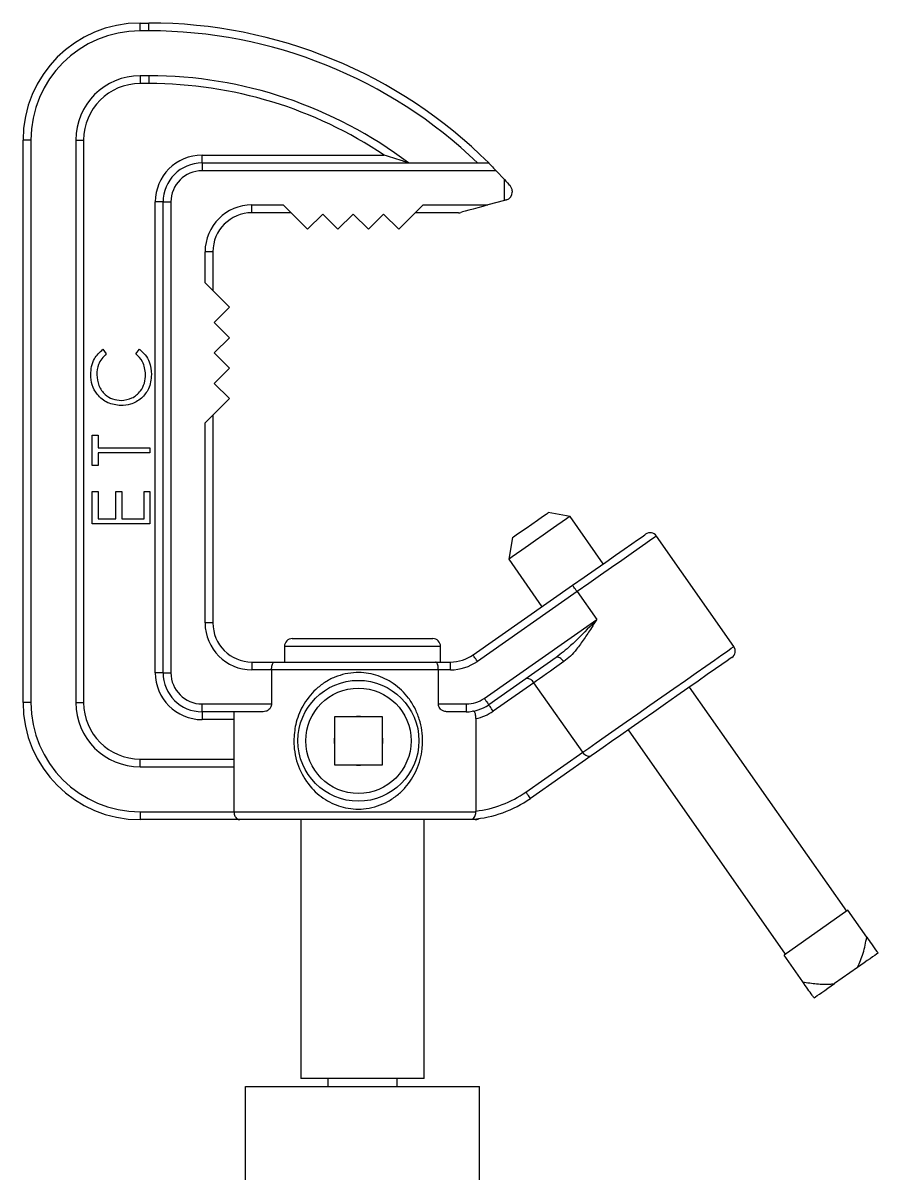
# Model space of a CAD drawing. Extents: x 9.3 to 87.2, y 1.1 to 68.8.
# Drawn here: x 13.08 to 18.56, y 34.47 to 41.84 of the extents above; entities that cross this region are included whole.
import ezdxf

# ---------------------------------------------------------------- set-up
doc = ezdxf.new("R2010")
doc.units = 0
doc.header["$MEASUREMENT"] = 0
doc.layers.add('OBJECT', color=7, linetype='CONTINUOUS')

msp = doc.modelspace()

# ---------------------------------------------------------------- linework, layer by layer
at = {"layer": 'OBJECT'}
for p, q in [((13.8299, 41.7938), (13.8299, 41.8438)), ((13.8299, 41.8438), (13.8866, 41.8438)), ((13.8866, 41.7938), (13.8866, 41.8438)), ((13.8866, 41.7938), (13.8299, 41.7938)), ((13.8866, 41.5058), (13.8299, 41.5058)), ((13.8299, 41.5058), (13.8299, 41.4558)), ((13.8866, 41.4558), (13.8299, 41.4558)), ((13.8866, 41.5058), (13.8866, 41.4558)), ((13.0799, 37.4888), (13.0799, 41.0938)), ((13.1299, 41.0938), (13.0799, 41.0938)), ((13.1299, 41.0938), (13.1299, 37.4888)), ((13.4179, 41.0938), (13.4179, 37.4888)), ((13.4179, 41.0938), (13.4679, 41.0938)), ((13.4679, 41.0938), (13.4679, 37.4888)), ((14.2269, 40.9468), (14.2269, 40.9968)), ((14.2269, 40.9968), (15.393, 40.9968)), ((14.2269, 40.9468), (14.2269, 40.8968)), ((14.2269, 40.9468), (16.0632, 40.9468)), ((16.1101, 40.8968), (14.2269, 40.8968)), ((16.1101, 40.8968), (16.1629, 40.8405)), ((16.1629, 40.707), (16.1629, 40.8405)), ((16.2129, 40.7675), (16.2129, 40.7588)), ((13.9269, 37.6798), (13.9269, 40.6968)), ((13.9769, 40.6968), (13.9269, 40.6968)), ((13.9769, 37.6798), (13.9769, 40.6968)), ((13.9769, 40.6968), (14.0269, 40.6968)), ((14.0269, 40.6968), (14.0269, 37.6798)), ((14.5459, 40.6778), (14.7459, 40.6778)), ((14.5459, 40.6278), (14.5459, 40.6778)), ((14.7459, 40.6778), (14.9019, 40.5218)), ((15.4869, 40.5218), (15.6429, 40.6778)), ((15.6429, 40.6778), (16.0575, 40.6778)), ((16.1629, 40.707), (16.0575, 40.6778)), ((14.7959, 40.6278), (14.5459, 40.6278)), ((14.9019, 40.5218), (14.9994, 40.6193)), ((14.9994, 40.6193), (15.0969, 40.5218)), ((15.0969, 40.5218), (15.1944, 40.6193)), ((15.1944, 40.6193), (15.2919, 40.5218)), ((15.2919, 40.5218), (15.3894, 40.6193)), ((15.3894, 40.6193), (15.4869, 40.5218)), ((15.87, 40.6278), (15.5929, 40.6278)), ((14.2459, 40.1778), (14.2459, 40.3778)), ((14.2959, 40.3778), (14.2459, 40.3778)), ((14.2959, 40.3778), (14.2959, 40.1278)), ((14.4019, 40.0218), (14.2459, 40.1778)), ((14.3044, 39.9243), (14.4019, 40.0218)), ((14.4019, 39.8268), (14.3044, 39.9243)), ((14.3044, 39.7293), (14.4019, 39.8268)), ((13.591, 39.7528), (13.6132, 39.7237)), ((13.803, 39.7237), (13.825, 39.7528)), ((14.4019, 39.6318), (14.3044, 39.7293)), ((14.3044, 39.5343), (14.4019, 39.6318)), ((14.4019, 39.4368), (14.3044, 39.5343)), ((14.2459, 39.2808), (14.4019, 39.4368)), ((14.2959, 39.3308), (14.2959, 37.9988)), ((14.2459, 37.9988), (14.2459, 39.2808)), ((13.5231, 39.008), (13.5231, 39.2025)), ((13.5231, 39.2025), (13.5611, 39.2025)), ((13.5611, 39.2025), (13.5611, 39.1219)), ((13.5611, 39.1219), (13.8931, 39.1219)), ((13.8931, 39.1219), (13.8931, 39.0886)), ((13.8931, 39.0886), (13.5611, 39.0886)), ((13.5611, 39.0886), (13.5611, 39.008)), ((13.5611, 39.008), (13.5231, 39.008)), ((13.5231, 38.6333), (13.5231, 38.842)), ((13.5231, 38.842), (13.5611, 38.842)), ((13.5611, 38.842), (13.5611, 38.6665)), ((13.6749, 38.6665), (13.6749, 38.842)), ((13.6749, 38.842), (13.7129, 38.842)), ((13.7129, 38.842), (13.7129, 38.6665)), ((13.8552, 38.6665), (13.8552, 38.842)), ((13.8552, 38.842), (13.8931, 38.842)), ((13.8931, 38.842), (13.8931, 38.6333)), ((13.5611, 38.6665), (13.6749, 38.6665)), ((13.7129, 38.6665), (13.8552, 38.6665)), ((16.5835, 38.6821), (16.4442, 38.7067)), ((16.7963, 38.3782), (16.5835, 38.6821)), ((13.8931, 38.6333), (13.5231, 38.6333)), ((16.2148, 38.5461), (16.1903, 38.4068)), ((17.6326, 37.848), (17.137, 38.5558)), ((16.1903, 38.4068), (16.4031, 38.1029)), ((15.9619, 37.794), (16.5997, 38.2406)), ((16.6284, 38.1996), (15.9906, 37.753)), ((16.6284, 38.1996), (16.754, 38.0202)), ((14.2959, 37.9988), (14.2459, 37.9988)), ((16.0338, 37.5159), (16.754, 38.0202)), ((14.7544, 37.8488), (14.7544, 37.7488)), ((15.7544, 37.8488), (14.7544, 37.8488)), ((14.8044, 37.8988), (15.7044, 37.8988)), ((15.7544, 37.7488), (15.7544, 37.8488)), ((16.494, 37.7771), (16.0625, 37.475)), ((14.5459, 37.7488), (14.5459, 37.6988)), ((14.5459, 37.7488), (14.6908, 37.7488)), ((14.6719, 37.6988), (14.5459, 37.6988)), ((14.6719, 37.6988), (14.6719, 37.4798)), ((15.7399, 37.6988), (14.6719, 37.6988)), ((14.6908, 37.7488), (15.721, 37.7488)), ((15.721, 37.7488), (15.8185, 37.7488)), ((15.7399, 37.4798), (15.7399, 37.6988)), ((15.8185, 37.6988), (15.7399, 37.6988)), ((15.8185, 37.6988), (15.8185, 37.7488)), ((13.9769, 37.6798), (13.9269, 37.6798)), ((13.9769, 37.6798), (14.0269, 37.6798)), ((16.3517, 37.6164), (16.0911, 37.434)), ((16.6643, 37.17), (16.3517, 37.6164)), ((18.3553, 36.1518), (17.3492, 37.5886)), ((13.1299, 37.4888), (13.0799, 37.4888)), ((13.4179, 37.4888), (13.4679, 37.4888)), ((14.2269, 37.4798), (14.6719, 37.4798)), ((14.2269, 37.4298), (14.2269, 37.4798)), ((15.7399, 37.4798), (15.9191, 37.4798)), ((15.9191, 37.4798), (15.9191, 37.4298)), ((14.6188, 37.4298), (14.2269, 37.4298)), ((14.2269, 37.4298), (14.2269, 37.3798)), ((14.4313, 37.0768), (14.4313, 37.4298)), ((15.3821, 37.3978), (15.0741, 37.3978)), ((15.0741, 37.3978), (15.0741, 37.0898)), ((15.3821, 37.0898), (15.3821, 37.3978)), ((15.9191, 37.4298), (15.793, 37.4298)), ((14.4313, 37.3798), (14.2269, 37.3798)), ((15.9805, 37.3861), (15.9805, 36.7935)), ((16.956, 37.3132), (17.9621, 35.8764)), ((13.8299, 37.0768), (13.8299, 37.1268)), ((13.8299, 37.1268), (14.4313, 37.1268)), ((16.3006, 36.9154), (16.6643, 37.17)), ((16.7196, 37.1477), (16.3293, 36.8744)), ((13.8299, 37.0768), (14.4313, 37.0768)), ((14.4313, 36.7888), (14.4313, 37.0768)), ((15.0741, 37.0898), (15.3821, 37.0898)), ((13.8299, 36.7888), (14.4313, 36.7888)), ((13.8299, 36.7888), (13.8299, 36.7388)), ((14.4679, 36.7388), (13.8299, 36.7388)), ((14.4313, 36.7888), (15.9806, 36.7888)), ((15.9749, 36.7388), (14.4679, 36.7388)), ((14.8594, 36.7388), (14.8594, 35.0788)), ((15.6494, 35.0788), (15.6494, 36.7388)), ((15.9806, 36.7888), (15.9805, 36.7935)), ((18.3634, 36.1575), (17.9539, 35.8707)), ((18.4836, 35.9858), (18.3634, 36.1575)), ((18.0741, 35.699), (17.9539, 35.8707)), ((18.4246, 35.7913), (18.277, 35.688)), ((15.6494, 35.0788), (14.8594, 35.0788)), ((15.0319, 35.0788), (15.0319, 35.0288)), ((15.4769, 35.0288), (15.4769, 35.0788)), ((14.5044, 35.0288), (16.0044, 35.0288)), ((14.5044, 33.3418), (14.5044, 35.0288)), ((16.0044, 33.3418), (16.0044, 35.0288))]:
    msp.add_line(p, q, dxfattribs=at)
at = {"layer": 'OBJECT', "flags": 128}
for points in [[(16.0632, 40.9468), (16.0639, 40.946), (16.0661, 40.9437), (16.0695, 40.9401), (16.0742, 40.9351), (16.08, 40.9289), (16.0867, 40.9218), (16.0941, 40.9139), (16.102, 40.9054), (16.1101, 40.8968)], [(16.1629, 40.8405), (16.173, 40.8297), (16.1828, 40.8194), (16.1917, 40.8099), (16.1994, 40.8017)], [(16.0575, 40.6778), (16.0241, 40.6685), (15.9919, 40.6596), (15.9619, 40.6513), (15.9352, 40.6439), (15.9127, 40.6377), (15.8953, 40.6329), (15.8834, 40.6296)], [(16.1762, 40.7106), (16.1719, 40.7094), (16.1674, 40.7082), (16.1629, 40.707)], [(16.5835, 38.6821), (16.5778, 38.6781), (16.561, 38.6664), (16.534, 38.6475), (16.4986, 38.6227), (16.4566, 38.5933), (16.4106, 38.5611), (16.3632, 38.5279), (16.3172, 38.4957), (16.2752, 38.4663), (16.2397, 38.4414), (16.2128, 38.4226), (16.196, 38.4108), (16.1903, 38.4068)], [(16.2148, 38.5461), (16.2211, 38.5504), (16.239, 38.563), (16.2668, 38.5825), (16.3014, 38.6067), (16.339, 38.633), (16.3756, 38.6586), (16.4072, 38.6808), (16.4304, 38.697), (16.4426, 38.7056), (16.4442, 38.7067)], [(16.5997, 38.2406), (16.6728, 38.2918), (16.7442, 38.3418), (16.812, 38.3892), (16.8746, 38.4331), (16.9304, 38.4721), (16.9781, 38.5055), (17.0164, 38.5324), (17.0445, 38.552), (17.0617, 38.564), (17.0674, 38.5681)], [(17.137, 38.5558), (17.1356, 38.5548), (17.1243, 38.5469), (17.1019, 38.5312), (17.0689, 38.5081), (17.0261, 38.4781), (16.9744, 38.4419), (16.9149, 38.4003), (16.8491, 38.3541), (16.7783, 38.3046), (16.7042, 38.2527), (16.6284, 38.1996)], [(16.6284, 38.1996), (16.6228, 38.2076), (16.6174, 38.2153), (16.6124, 38.2224), (16.6081, 38.2286), (16.6045, 38.2337), (16.6019, 38.2374), (16.6002, 38.2398), (16.5997, 38.2406)], [(16.6643, 37.17), (16.7028, 37.197), (16.7512, 37.2308), (16.8082, 37.2708), (16.8726, 37.3159), (16.9429, 37.3651), (17.0174, 37.4173), (17.0944, 37.4712), (17.1721, 37.5256), (17.2486, 37.5792), (17.3222, 37.6307), (17.3913, 37.679), (17.454, 37.723), (17.5091, 37.7616), (17.5552, 37.7939), (17.5913, 37.8191), (17.6164, 37.8367), (17.6301, 37.8463), (17.6326, 37.848)], [(15.9906, 37.753), (15.985, 37.761), (15.9796, 37.7687), (15.9746, 37.7758), (15.9703, 37.782), (15.9667, 37.7871), (15.9641, 37.7909), (15.9624, 37.7932), (15.9619, 37.794)], [(16.5442, 37.7512), (16.5381, 37.7589), (16.5315, 37.7657), (16.5246, 37.7714), (16.5176, 37.7758), (16.5107, 37.7786), (16.5044, 37.7798), (16.4987, 37.7793), (16.494, 37.7771)], [(17.6203, 37.7784), (17.6197, 37.778), (17.61, 37.7712), (17.5888, 37.7563), (17.5566, 37.7338), (17.5142, 37.7041), (17.4627, 37.668), (17.4033, 37.6265), (17.3377, 37.5805), (17.2674, 37.5312), (17.1941, 37.48), (17.1199, 37.428), (17.0464, 37.3765), (16.9756, 37.327), (16.9093, 37.2806), (16.8492, 37.2384), (16.7966, 37.2016), (16.7531, 37.1712), (16.7196, 37.1477)], [(16.5442, 37.7512), (16.5137, 37.7299), (16.4849, 37.7097), (16.4577, 37.6907), (16.4323, 37.6729), (16.4089, 37.6565), (16.3876, 37.6416), (16.3685, 37.6282), (16.3517, 37.6164)], [(16.0338, 37.5159), (16.0394, 37.5079), (16.0448, 37.5003), (16.0497, 37.4932), (16.0541, 37.487), (16.0576, 37.4819), (16.0603, 37.4781), (16.0619, 37.4758), (16.0625, 37.475)], [(16.0911, 37.434), (16.0856, 37.442), (16.0802, 37.4497), (16.0752, 37.4568), (16.0709, 37.463), (16.0673, 37.4681), (16.0647, 37.4719), (16.063, 37.4742), (16.0625, 37.475)], [(16.3293, 36.8744), (16.3287, 36.8752), (16.3271, 36.8775), (16.3244, 36.8813), (16.3209, 36.8864), (16.3165, 36.8926), (16.3116, 36.8997), (16.3062, 36.9074), (16.3006, 36.9154)], [(18.5556, 35.8831), (18.5463, 35.8766), (18.5346, 35.8684), (18.5207, 35.8586), (18.5047, 35.8475), (18.4869, 35.835), (18.4675, 35.8214), (18.4466, 35.8068), (18.4246, 35.7913)], [(18.146, 35.5963), (18.1553, 35.6028), (18.167, 35.611), (18.1809, 35.6207), (18.1969, 35.6319), (18.2147, 35.6444), (18.2342, 35.658), (18.255, 35.6726), (18.277, 35.688)]]:
    msp.add_lwpolyline(points, dxfattribs=at)
at = {"layer": 'OBJECT'}
for radius in [0.3875, 0.3375]:
    msp.add_circle((15.2281, 37.2438), radius, dxfattribs=at)
for centre, radius, start, end in [((13.8299, 41.0938), 0.75, 90, 180), ((13.8866, 38.7543), 3.0895, 45.20723, 90), ((13.8299, 41.0938), 0.7, 90, 180), ((13.8866, 38.7543), 3.0395, 46.1647, 90), ((13.8299, 41.0938), 0.412, 90, 180), ((13.8299, 41.0938), 0.362, 90, 180), ((13.8866, 38.7543), 2.7515, 52.82906, 90), ((13.8866, 38.7543), 2.7015, 56.10829, 90), ((14.2269, 40.6968), 0.3, 90, 180), ((14.2269, 40.6968), 0.25, 90, 180), ((14.2269, 40.6968), 0.2, 90, 180), ((16.1629, 40.7675), 0.05, 0, 43.17862), ((16.1629, 40.7588), 0.05, 285.47197, 0), ((14.5459, 40.3778), 0.3, 90, 180), ((14.5459, 40.3778), 0.25, 90, 180), ((15.87, 40.6778), 0.05, 270, 285.47197), ((17.0961, 38.5271), 0.05, 35, 125), ((14.5459, 37.9988), 0.3, 180, 270), ((14.5459, 37.9988), 0.25, 180, 270), ((14.8044, 37.8488), 0.05, 90, 180), ((15.7044, 37.8488), 0.05, 0, 90), ((17.5917, 37.8194), 0.05, 305, 35), ((15.8185, 37.9988), 0.25, 270, 305), ((15.8185, 37.9988), 0.3, 270, 305), ((14.2269, 37.6798), 0.3, 180, 270), ((14.2269, 37.6798), 0.25, 180, 270), ((14.2269, 37.6798), 0.2, 180, 270), ((13.8299, 37.4888), 0.75, 180, 270), ((13.8299, 37.4888), 0.7, 180, 270), ((13.8299, 37.4888), 0.412, 180, 270), ((13.8299, 37.4888), 0.362, 180, 270), ((15.9191, 37.6798), 0.2, 270, 305), ((15.9191, 37.6798), 0.25, 270, 305), ((15.2281, 37.2438), 0.156, 80.8155, 99.1845), ((15.9191, 37.6798), 0.3, 281.81479, 305), ((15.2281, 37.2438), 0.156, 170.8155, 189.1845), ((15.2281, 37.2438), 0.156, 350.8155, 9.1845), ((15.2281, 37.2438), 0.156, 260.8155, 279.1845), ((15.8991, 37.4888), 0.7, 276.67788, 305), ((15.8991, 37.4888), 0.75, 274.67016, 305), ((15.9749, 36.7888), 0.05, 270, 298.61179)]:
    msp.add_arc(centre, radius, start, end, dxfattribs=at)
for points, knots in [([(15.549, 40.9468), (15.5488, 40.9468), (15.5482, 40.947), (15.5434, 40.9487), (15.5288, 40.9535), (15.4786, 40.9701), (15.4297, 40.9856), (15.3931, 40.9967), (15.393, 40.9968)], [0, 0, 0, 0, 0.034211, 0.076781, 0.150367, 0.36204, 0.99791, 1, 1, 1, 1]), ([(13.5136, 39.5913), (13.5147, 39.6086), (13.5168, 39.6433), (13.5384, 39.7028), (13.5711, 39.7338), (13.591, 39.7528)], [0, 0, 0, 0, 0.2808447, 0.5614433, 1, 1, 1, 1]), ([(13.6132, 39.7237), (13.5933, 39.7023), (13.5576, 39.6639), (13.5534, 39.6121), (13.5516, 39.5892)], [0, 0, 0, 0, 0.5583912, 1, 1, 1, 1]), ([(13.8646, 39.5915), (13.8612, 39.6202), (13.8549, 39.6714), (13.8189, 39.7077), (13.803, 39.7237)], [0, 0, 0, 0, 0.558768, 1, 1, 1, 1]), ([(13.825, 39.7528), (13.8381, 39.7413), (13.8642, 39.7185), (13.8956, 39.6636), (13.8999, 39.619), (13.9026, 39.5918)], [0, 0, 0, 0, 0.280395, 0.560815, 1, 1, 1, 1]), ([(13.706, 39.3922), (13.677, 39.3956), (13.619, 39.4024), (13.5554, 39.4571), (13.5187, 39.523), (13.5153, 39.5685), (13.5136, 39.5913)], [0, 0, 0, 0, 0.279512, 0.55908, 0.779374, 1, 1, 1, 1]), ([(13.5516, 39.5892), (13.5543, 39.5656), (13.5597, 39.5184), (13.5998, 39.4633), (13.6526, 39.4305), (13.6899, 39.4271), (13.7085, 39.4254)], [0, 0, 0, 0, 0.279865, 0.559535, 0.779674, 1, 1, 1, 1]), ([(13.7085, 39.4254), (13.7324, 39.4283), (13.7803, 39.4339), (13.8319, 39.4803), (13.8607, 39.5352), (13.8633, 39.5728), (13.8646, 39.5915)], [0, 0, 0, 0, 0.27943, 0.558928, 0.779288, 1, 1, 1, 1]), ([(13.9026, 39.5918), (13.8998, 39.559), (13.8949, 39.5006), (13.8553, 39.4579), (13.8379, 39.4392)], [0, 0, 0, 0, 0.559803, 1, 1, 1, 1]), ([(13.8379, 39.4392), (13.8155, 39.4238), (13.7754, 39.3964), (13.7272, 39.3935), (13.706, 39.3922)], [0, 0, 0, 0, 0.5590209, 1, 1, 1, 1]), ([(16.754, 38.0202), (16.7537, 38.02), (16.7388, 38.0045), (16.6839, 37.9481), (16.6004, 37.8615), (16.5254, 37.8021), (16.494, 37.7771)], [0, 0, 0, 0, 0.002856, 0.178549, 0.654943, 1, 1, 1, 1]), ([(16.754, 38.0202), (16.7538, 38.0199), (16.7425, 38.0021), (16.7159, 37.9603), (16.6739, 37.8959), (16.6294, 37.8354), (16.5869, 37.7855), (16.5584, 37.7626), (16.5442, 37.7512)], [0, 0, 0, 0, 0.0027505, 0.176454, 0.4130699, 0.6494311, 0.8249529, 1, 1, 1, 1]), ([(14.6719, 37.6988), (14.6721, 37.7041), (14.6725, 37.7148), (14.6754, 37.7292), (14.6797, 37.7405), (14.6851, 37.7473), (14.689, 37.7488), (14.6908, 37.7488), (14.6908, 37.7488)], [0, 0, 0, 0, 0.197771, 0.395373, 0.598086, 0.812873, 0.995765, 1, 1, 1, 1]), ([(15.7399, 37.6988), (15.7397, 37.7041), (15.7393, 37.7148), (15.7364, 37.7292), (15.7321, 37.7405), (15.7267, 37.7473), (15.7228, 37.7488), (15.721, 37.7488), (15.721, 37.7488)], [0, 0, 0, 0, 0.197771, 0.395373, 0.598086, 0.812873, 0.995764, 1, 1, 1, 1]), ([(14.8145, 37.2438), (14.8168, 37.2787), (14.822, 37.3567), (14.8682, 37.4725), (14.9369, 37.5613), (15.0112, 37.6193), (15.0749, 37.6529), (15.1437, 37.6744), (15.2327, 37.6856), (15.3422, 37.6709), (15.4591, 37.6137), (15.5396, 37.5357), (15.5906, 37.4546), (15.6193, 37.3848), (15.6364, 37.3104), (15.6405, 37.2457), (15.6347, 37.1593), (15.6065, 37.0551), (15.5446, 36.9583), (15.478, 36.8941), (15.4182, 36.8538), (15.3508, 36.8241), (15.26, 36.8029), (15.1463, 36.8073), (15.0241, 36.855), (14.9201, 36.94), (14.8567, 37.0399), (14.8254, 37.1347), (14.8155, 37.1961), (14.8147, 37.2329), (14.8145, 37.2438)], [0, 0, 0, 0, 0.038557, 0.08626, 0.13774, 0.164848, 0.19284, 0.21832, 0.244777, 0.291561, 0.338409, 0.390219, 0.418636, 0.447907, 0.475254, 0.503564, 0.519256, 0.571194, 0.622135, 0.649326, 0.677297, 0.704216, 0.732173, 0.78088, 0.827066, 0.87637, 0.931346, 0.959206, 0.987983, 1, 1, 1, 1]), ([(16.3517, 37.6164), (16.3486, 37.6204), (16.3424, 37.6282), (16.3312, 37.6368), (16.3196, 37.6424), (16.3077, 37.644), (16.3008, 37.6419), (16.2978, 37.6398), (16.2978, 37.6397)], [0, 0, 0, 0, 0.175271, 0.350112, 0.535653, 0.748678, 0.99649, 1, 1, 1, 1]), ([(14.6719, 37.4798), (14.6715, 37.4755), (14.6708, 37.4669), (14.6645, 37.454), (14.6531, 37.441), (14.6366, 37.4316), (14.6244, 37.4303), (14.6188, 37.4298)], [0, 0, 0, 0, 0.1325318, 0.2642332, 0.4629248, 0.7502097, 1, 1, 1, 1]), ([(15.793, 37.4298), (15.7853, 37.4308), (15.7717, 37.4326), (15.7551, 37.4444), (15.7454, 37.4571), (15.7406, 37.469), (15.7401, 37.4765), (15.7399, 37.4798)], [0, 0, 0, 0, 0.339643, 0.594764, 0.767039, 0.899945, 1, 1, 1, 1]), ([(15.9805, 37.3861), (15.9803, 37.3914), (15.98, 37.4021), (15.9774, 37.4161), (15.9733, 37.4266), (15.9679, 37.4331), (15.9637, 37.4333), (15.9615, 37.4334)], [0, 0, 0, 0, 0.19805, 0.396391, 0.589175, 0.783032, 1, 1, 1, 1]), ([(16.7196, 37.1477), (16.7196, 37.1477), (16.7161, 37.1453), (16.7087, 37.1427), (16.6963, 37.1443), (16.6847, 37.1497), (16.6735, 37.1582), (16.6673, 37.1661), (16.6643, 37.17)], [0, 0, 0, 0, 0.003392, 0.262707, 0.472044, 0.654494, 0.827048, 1, 1, 1, 1]), ([(14.4313, 36.7888), (14.4316, 36.7839), (14.4322, 36.7742), (14.4367, 36.7611), (14.4436, 36.7501), (14.4535, 36.7417), (14.462, 36.739), (14.4671, 36.7388), (14.4678, 36.7388), (14.4679, 36.7388)], [0, 0, 0, 0, 0.165077, 0.329702, 0.505293, 0.712023, 0.958589, 0.99674, 1, 1, 1, 1]), ([(15.9602, 36.7413), (15.9597, 36.7413), (15.9589, 36.7413), (15.9604, 36.7425), (15.9663, 36.7467), (15.9739, 36.7562), (15.9792, 36.7703), (15.9807, 36.7816), (15.9806, 36.7876), (15.9806, 36.7888)], [0, 0, 0, 0, 0.060686, 0.121038, 0.287633, 0.556104, 0.771114, 0.95655, 1, 1, 1, 1]), ([(18.4246, 35.7913), (18.4378, 35.8213), (18.4655, 35.8837), (18.4774, 35.9509), (18.4836, 35.9858)], [0, 0, 0, 0, 0.480507, 1, 1, 1, 1]), ([(18.4836, 35.9858), (18.4939, 35.9712), (18.5174, 35.9376), (18.5419, 35.9027), (18.5531, 35.8866), (18.5556, 35.8831)], [0, 0, 0, 0, 0.376951, 0.863752, 1, 1, 1, 1]), ([(18.0741, 35.699), (18.1035, 35.6943), (18.1628, 35.6847), (18.2313, 35.6819), (18.2692, 35.687), (18.277, 35.688)], [0, 0, 0, 0, 0.438722, 0.883113, 1, 1, 1, 1]), ([(18.146, 35.5963), (18.1422, 35.6017), (18.1311, 35.6176), (18.1066, 35.6526), (18.085, 35.6835), (18.0741, 35.699)], [0, 0, 0, 0, 0.2056672, 0.600108, 1, 1, 1, 1])]:
    msp.add_open_spline(points, degree=3, knots=knots, dxfattribs=at)

doc.saveas('drawing.dxf')
